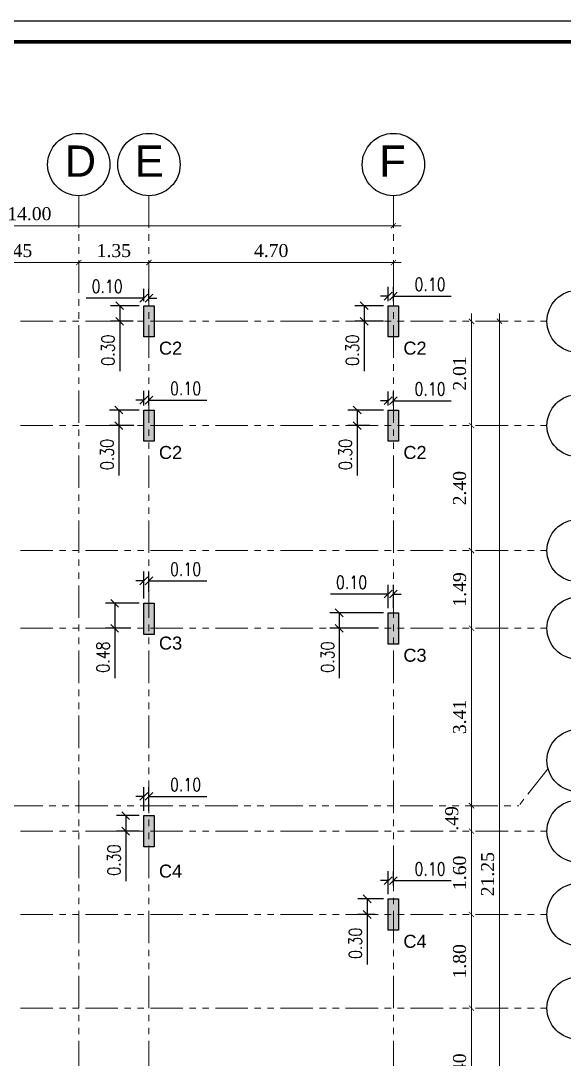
# Model space of a CAD drawing. Header units: metres. Extents: x 503482 to 1007323, y 2781056 to 5562345.
# Drawn here: x 503664.62 to 503675.07, y 2781092.91 to 2781112.87 of the extents above; entities that cross this region are included whole.
import ezdxf

# ---------------------------------------------------------------- set-up
doc = ezdxf.new("R2010")
doc.units = ezdxf.units.M
doc.header["$LTSCALE"] = 10
doc.header["$MEASUREMENT"] = 0
doc.header["$PDMODE"] = 3
doc.linetypes.add('PHANTOM2', pattern=[1.25, 0.625, -0.125, 0.125, -0.125, 0.125, -0.125])
doc.layers.get('0').update_dxf_attribs({"linetype": 'CONTINUOUS'})
doc.layers.get('DEFPOINTS').update_dxf_attribs({"linetype": 'CONTINUOUS'})
doc.layers.add('01_WALLS', color=7, linetype='CONTINUOUS', lineweight=25)
doc.layers.add('S-TIE BEAM', color=3, linetype='CONTINUOUS', lineweight=25)
for name, color, linetype in [('A-TEXT', 2, 'CONTINUOUS'), ('A-VIEW-LN', 1, 'CONTINUOUS'), ('M.TITLE BLOCK', 7, 'CONTINUOUS'), ('S-COL', 6, 'CONTINUOUS'), ('S-COL HATCH', 161, 'CONTINUOUS'), ('S-COL-NAME', 4, 'CONTINUOUS')]:
    doc.layers.add(name, color=color, linetype=linetype)
doc.styles.add('ANWAR', font='arial.ttf')
doc.styles.add('AREAL', font='times.ttf')
doc.styles.add('ARIAL', font='arial.ttf')
doc.styles.add('ROMANS', font='ROMANS.SHX', dxfattribs={"width": 0.8, "height": 0.25})
doc.dimstyles.new('ANWER', dxfattribs={"dimtxt": 0.25, "dimasz": 0.1, "dimexe": 0.1, "dimexo": 0.25, "dimgap": 0.1, "dimtad": 1, "dimzin": 7, "dimdsep": 46, "dimtxsty": 'AREAL', "dimblk": 'ARCHTICK', "dimcen": 0.125, "dimdle": 0.15, "dimse1": 1, "dimse2": 1, "dimclrd": 41, "dimclre": 8, "dimclrt": 112, "dimadec": 0, "dimazin": 0, "dimtfac": 1, "dimtmove": 2, "dimatfit": 3, "dimfxl": 1, "dimtolj": 1, "dimtzin": 0, "dimlwd": 0, "dimlwe": 5, "dimarcsym": 0})
doc.dimstyles.new('ROMANS', dxfattribs={"dimtxt": 0.25, "dimasz": 0.15, "dimexe": 0.18, "dimexo": 0.09, "dimgap": 0.1, "dimtad": 1, "dimzin": 0, "dimdsep": 46, "dimtxsty": 'ROMANS', "dimblk": 'OBLIQUE', "dimcen": 0.09, "dimclrd": 1, "dimclre": 1, "dimclrt": 2, "dimadec": 0, "dimazin": 0, "dimtfac": 1, "dimtofl": 0, "dimtmove": 0, "dimatfit": 3, "dimldrblk": 'OBLIQUE', "dimfxl": 1, "dimtolj": 1, "dimtzin": 0, "dimarcsym": 0})

# ---------------------------------------------------------------- blocks, each defined once
blk = doc.blocks.new('_ArchTick')
at = {"color": 0, "linetype": 'ByBlock', "const_width": 0.15}
blk.add_lwpolyline([(-0.5, -0.5), (0.5, 0.5)], dxfattribs=at)
blk = doc.blocks.new('*D745')
at = {"layer": 'DEFPOINTS', "color": 0, "transparency": 16777216}
for p in [(-6.15, 0.829), (-8.6, 0.57), (-6.15, 0.57)]:
    blk.add_point(p, dxfattribs=at)
at = {"layer": 'S-COL', "color": 41, "linetype": 'Continuous', "lineweight": 0, "transparency": 16777216}
blk.add_line((-8.75, 0.829), (-6, 0.829), dxfattribs=at)
at = {"layer": 'S-COL', "color": 41, "lineweight": 0, "transparency": 16777216, "xscale": 0.1, "yscale": 0.1, "zscale": 0.1, "rotation": 180}
blk.add_blockref('_ArchTick', (-8.6, 0.829), dxfattribs=at)
at = {"layer": 'S-COL', "color": 41, "lineweight": 0, "transparency": 16777216, "xscale": 0.1, "yscale": 0.1, "zscale": 0.1}
blk.add_blockref('_ArchTick', (-6.15, 0.829), dxfattribs=at)
at = {"layer": 'S-COL', "color": 112, "transparency": 16777216, "insert": (-7.375, 1.057), "char_height": 0.25, "attachment_point": 5, "style": 'AREAL'}
blk.add_mtext('\\A1;2.45', dxfattribs=at)
blk = doc.blocks.new('*D746')
at = {"layer": 'DEFPOINTS', "color": 0, "transparency": 16777216}
for p in [(-4.8, 0.829), (-6.15, 0.57), (-4.8, 0.57)]:
    blk.add_point(p, dxfattribs=at)
at = {"layer": 'S-COL', "color": 41, "linetype": 'Continuous', "lineweight": 0, "transparency": 16777216}
blk.add_line((-6.3, 0.829), (-4.65, 0.829), dxfattribs=at)
at = {"layer": 'S-COL', "color": 41, "lineweight": 0, "transparency": 16777216, "xscale": 0.1, "yscale": 0.1, "zscale": 0.1, "rotation": 180}
blk.add_blockref('_ArchTick', (-6.15, 0.829), dxfattribs=at)
at = {"layer": 'S-COL', "color": 41, "lineweight": 0, "transparency": 16777216, "xscale": 0.1, "yscale": 0.1, "zscale": 0.1}
blk.add_blockref('_ArchTick', (-4.8, 0.829), dxfattribs=at)
at = {"layer": 'S-COL', "color": 112, "transparency": 16777216, "insert": (-5.475, 1.057), "char_height": 0.25, "attachment_point": 5, "style": 'AREAL'}
blk.add_mtext('\\A1;1.35', dxfattribs=at)
blk = doc.blocks.new('*D747')
at = {"layer": 'DEFPOINTS', "color": 0, "transparency": 16777216}
for p in [(-0.1, 0.829), (-4.8, 0.57), (-0.1, 0.57)]:
    blk.add_point(p, dxfattribs=at)
at = {"layer": 'S-COL', "color": 41, "linetype": 'Continuous', "lineweight": 0, "transparency": 16777216}
blk.add_line((-4.95, 0.829), (0.05, 0.829), dxfattribs=at)
at = {"layer": 'S-COL', "color": 41, "lineweight": 0, "transparency": 16777216, "xscale": 0.1, "yscale": 0.1, "zscale": 0.1, "rotation": 180}
blk.add_blockref('_ArchTick', (-4.8, 0.829), dxfattribs=at)
at = {"layer": 'S-COL', "color": 41, "lineweight": 0, "transparency": 16777216, "xscale": 0.1, "yscale": 0.1, "zscale": 0.1}
blk.add_blockref('_ArchTick', (-0.1, 0.829), dxfattribs=at)
at = {"layer": 'S-COL', "color": 112, "transparency": 16777216, "insert": (-2.45, 1.057), "char_height": 0.25, "attachment_point": 5, "style": 'AREAL'}
blk.add_mtext('\\A1;4.70', dxfattribs=at)
blk = doc.blocks.new('*D748')
at = {"layer": 'DEFPOINTS', "color": 0, "ltscale": 0.04, "transparency": 16777216}
for p in [(-0.1, 1.537), (-14.1, 1.163), (-0.1, 1.163)]:
    blk.add_point(p, dxfattribs=at)
at = {"layer": 'S-TIE BEAM', "color": 41, "lineweight": 0, "ltscale": 0.04, "transparency": 16777216}
blk.add_line((-14.25, 1.537), (0.05, 1.537), dxfattribs=at)
at = {"layer": 'S-TIE BEAM', "color": 41, "lineweight": 0, "ltscale": 0.04, "transparency": 16777216, "xscale": 0.1, "yscale": 0.1, "zscale": 0.1, "rotation": 180}
blk.add_blockref('_ArchTick', (-14.1, 1.537), dxfattribs=at)
at = {"layer": 'S-TIE BEAM', "color": 41, "lineweight": 0, "ltscale": 0.04, "transparency": 16777216, "xscale": 0.1, "yscale": 0.1, "zscale": 0.1}
blk.add_blockref('_ArchTick', (-0.1, 1.537), dxfattribs=at)
at = {"layer": 'S-TIE BEAM', "color": 112, "ltscale": 0.04, "transparency": 16777216, "insert": (-7.1, 1.765), "char_height": 0.25, "attachment_point": 5, "style": 'AREAL'}
blk.add_mtext('\\A1;14.00', dxfattribs=at)
blk = doc.blocks.new('*D767')
at = {"layer": 'DEFPOINTS', "color": 0, "ltscale": 0.04, "transparency": 16777216}
for p in [(1.635, -0.3), (1.402, -2.305), (1.635, -2.305)]:
    blk.add_point(p, dxfattribs=at)
at = {"layer": 'S-TIE BEAM', "color": 41, "lineweight": 0, "ltscale": 0.04, "transparency": 16777216}
blk.add_line((1.402, -0.15), (1.402, -2.455), dxfattribs=at)
at = {"layer": 'S-TIE BEAM', "color": 41, "lineweight": 0, "ltscale": 0.04, "transparency": 16777216, "xscale": 0.1, "yscale": 0.1, "zscale": 0.1}
for p, rotation in [((1.402, -0.3), 90), ((1.402, -2.305), 270)]:
    blk.add_blockref('_ArchTick', p, dxfattribs=dict(at, rotation=rotation))
at = {"layer": 'S-TIE BEAM', "color": 112, "ltscale": 0.04, "transparency": 16777216, "insert": (1.174, -1.303), "char_height": 0.25, "attachment_point": 5, "rotation": 90, "style": 'AREAL'}
blk.add_mtext('\\A1;2.01', dxfattribs=at)
blk = doc.blocks.new('*D768')
at = {"layer": 'DEFPOINTS', "color": 0, "ltscale": 0.04, "transparency": 16777216}
for p in [(1.635, -2.305), (1.402, -4.708), (1.879, -4.708)]:
    blk.add_point(p, dxfattribs=at)
at = {"layer": 'S-TIE BEAM', "color": 41, "lineweight": 0, "ltscale": 0.04, "transparency": 16777216}
blk.add_line((1.402, -2.155), (1.402, -4.858), dxfattribs=at)
at = {"layer": 'S-TIE BEAM', "color": 41, "lineweight": 0, "ltscale": 0.04, "transparency": 16777216, "xscale": 0.1, "yscale": 0.1, "zscale": 0.1}
for p, rotation in [((1.402, -2.305), 90), ((1.402, -4.708), 270)]:
    blk.add_blockref('_ArchTick', p, dxfattribs=dict(at, rotation=rotation))
at = {"layer": 'S-TIE BEAM', "color": 112, "ltscale": 0.04, "transparency": 16777216, "insert": (1.174, -3.507), "char_height": 0.25, "attachment_point": 5, "rotation": 90, "style": 'AREAL'}
blk.add_mtext('\\A1;2.40', dxfattribs=at)
blk = doc.blocks.new('*D769')
at = {"layer": 'DEFPOINTS', "color": 0, "ltscale": 0.04, "transparency": 16777216}
for p in [(1.879, -4.708), (1.402, -6.198), (1.879, -6.198)]:
    blk.add_point(p, dxfattribs=at)
at = {"layer": 'S-TIE BEAM', "color": 41, "lineweight": 0, "ltscale": 0.04, "transparency": 16777216}
blk.add_line((1.402, -4.558), (1.402, -6.348), dxfattribs=at)
at = {"layer": 'S-TIE BEAM', "color": 41, "lineweight": 0, "ltscale": 0.04, "transparency": 16777216, "xscale": 0.1, "yscale": 0.1, "zscale": 0.1}
for p, rotation in [((1.402, -4.708), 90), ((1.402, -6.198), 270)]:
    blk.add_blockref('_ArchTick', p, dxfattribs=dict(at, rotation=rotation))
at = {"layer": 'S-TIE BEAM', "color": 112, "ltscale": 0.04, "transparency": 16777216, "insert": (1.174, -5.453), "char_height": 0.25, "attachment_point": 5, "rotation": 90, "style": 'AREAL'}
blk.add_mtext('\\A1;1.49', dxfattribs=at)
blk = doc.blocks.new('*D770')
at = {"layer": 'DEFPOINTS', "color": 0, "ltscale": 0.04, "transparency": 16777216}
for p in [(1.879, -6.198), (1.402, -9.609), (2.176, -9.609)]:
    blk.add_point(p, dxfattribs=at)
at = {"layer": 'S-TIE BEAM', "color": 41, "lineweight": 0, "ltscale": 0.04, "transparency": 16777216}
blk.add_line((1.402, -6.048), (1.402, -9.759), dxfattribs=at)
at = {"layer": 'S-TIE BEAM', "color": 41, "lineweight": 0, "ltscale": 0.04, "transparency": 16777216, "xscale": 0.1, "yscale": 0.1, "zscale": 0.1}
for p, rotation in [((1.402, -6.198), 90), ((1.402, -9.609), 270)]:
    blk.add_blockref('_ArchTick', p, dxfattribs=dict(at, rotation=rotation))
at = {"layer": 'S-TIE BEAM', "color": 112, "ltscale": 0.04, "transparency": 16777216, "insert": (1.174, -7.904), "char_height": 0.25, "attachment_point": 5, "rotation": 90, "style": 'AREAL'}
blk.add_mtext('\\A1;3.41', dxfattribs=at)
blk = doc.blocks.new('*D771')
at = {"layer": 'DEFPOINTS', "color": 0, "ltscale": 0.04, "transparency": 16777216}
for p in [(2.176, -9.609), (1.402, -10.1), (2.078, -10.1)]:
    blk.add_point(p, dxfattribs=at)
at = {"layer": 'S-TIE BEAM', "color": 41, "lineweight": 0, "ltscale": 0.04, "transparency": 16777216}
blk.add_line((1.402, -9.459), (1.402, -10.25), dxfattribs=at)
at = {"layer": 'S-TIE BEAM', "color": 41, "lineweight": 0, "ltscale": 0.04, "transparency": 16777216, "xscale": 0.1, "yscale": 0.1, "zscale": 0.1}
for p, rotation in [((1.402, -9.609), 90), ((1.402, -10.1), 270)]:
    blk.add_blockref('_ArchTick', p, dxfattribs=dict(at, rotation=rotation))
at = {"layer": 'S-TIE BEAM', "color": 112, "ltscale": 0.04, "transparency": 16777216, "insert": (1.024, -9.854), "char_height": 0.25, "attachment_point": 5, "rotation": 90, "style": 'AREAL'}
blk.add_mtext('\\A1;.49', dxfattribs=at)
blk = doc.blocks.new('*D772')
at = {"layer": 'DEFPOINTS', "color": 0, "ltscale": 0.04, "transparency": 16777216}
for p in [(2.078, -10.1), (1.402, -11.7), (2.176, -11.7)]:
    blk.add_point(p, dxfattribs=at)
at = {"layer": 'S-TIE BEAM', "color": 41, "lineweight": 0, "ltscale": 0.04, "transparency": 16777216}
blk.add_line((1.402, -9.95), (1.402, -11.85), dxfattribs=at)
at = {"layer": 'S-TIE BEAM', "color": 41, "lineweight": 0, "ltscale": 0.04, "transparency": 16777216, "xscale": 0.1, "yscale": 0.1, "zscale": 0.1}
for p, rotation in [((1.402, -10.1), 90), ((1.402, -11.7), 270)]:
    blk.add_blockref('_ArchTick', p, dxfattribs=dict(at, rotation=rotation))
at = {"layer": 'S-TIE BEAM', "color": 112, "ltscale": 0.04, "transparency": 16777216, "insert": (1.174, -10.9), "char_height": 0.25, "attachment_point": 5, "rotation": 90, "style": 'AREAL'}
blk.add_mtext('\\A1;1.60', dxfattribs=at)
blk = doc.blocks.new('*D773')
at = {"layer": 'DEFPOINTS', "color": 0, "ltscale": 0.04, "transparency": 16777216}
for p in [(2.176, -11.7), (1.402, -13.5), (2.176, -13.5)]:
    blk.add_point(p, dxfattribs=at)
at = {"layer": 'S-TIE BEAM', "color": 41, "lineweight": 0, "ltscale": 0.04, "transparency": 16777216}
blk.add_line((1.402, -11.55), (1.402, -13.65), dxfattribs=at)
at = {"layer": 'S-TIE BEAM', "color": 41, "lineweight": 0, "ltscale": 0.04, "transparency": 16777216, "xscale": 0.1, "yscale": 0.1, "zscale": 0.1}
for p, rotation in [((1.402, -11.7), 90), ((1.402, -13.5), 270)]:
    blk.add_blockref('_ArchTick', p, dxfattribs=dict(at, rotation=rotation))
at = {"layer": 'S-TIE BEAM', "color": 112, "ltscale": 0.04, "transparency": 16777216, "insert": (1.174, -12.6), "char_height": 0.25, "attachment_point": 5, "rotation": 90, "style": 'AREAL'}
blk.add_mtext('\\A1;1.80', dxfattribs=at)
blk = doc.blocks.new('*D774')
at = {"layer": 'DEFPOINTS', "color": 0, "ltscale": 0.04, "transparency": 16777216}
for p in [(2.176, -13.5), (1.402, -15.9), (2.176, -15.9)]:
    blk.add_point(p, dxfattribs=at)
at = {"layer": 'S-TIE BEAM', "color": 41, "lineweight": 0, "ltscale": 0.04, "transparency": 16777216}
blk.add_line((1.402, -13.35), (1.402, -16.05), dxfattribs=at)
at = {"layer": 'S-TIE BEAM', "color": 41, "lineweight": 0, "ltscale": 0.04, "transparency": 16777216, "xscale": 0.1, "yscale": 0.1, "zscale": 0.1}
for p, rotation in [((1.402, -13.5), 90), ((1.402, -15.9), 270)]:
    blk.add_blockref('_ArchTick', p, dxfattribs=dict(at, rotation=rotation))
at = {"layer": 'S-TIE BEAM', "color": 112, "ltscale": 0.04, "transparency": 16777216, "insert": (1.174, -14.7), "char_height": 0.25, "attachment_point": 5, "rotation": 90, "style": 'AREAL'}
blk.add_mtext('\\A1;2.40', dxfattribs=at)
blk = doc.blocks.new('*D742')
at = {"layer": 'DEFPOINTS', "color": 0, "ltscale": 0.04, "transparency": 16777216}
for p in [(1.94, -0.3), (2.244, -0.3), (1.257, -21.55)]:
    blk.add_point(p, dxfattribs=at)
at = {"layer": 'S-TIE BEAM', "color": 41, "lineweight": 0, "ltscale": 0.04, "transparency": 16777216}
blk.add_line((1.94, -21.7), (1.94, -0.15), dxfattribs=at)
at = {"layer": 'S-TIE BEAM', "color": 41, "lineweight": 0, "ltscale": 0.04, "transparency": 16777216, "xscale": 0.1, "yscale": 0.1, "zscale": 0.1}
for p, rotation in [((1.94, -0.3), 90), ((1.94, -21.55), 270)]:
    blk.add_blockref('_ArchTick', p, dxfattribs=dict(at, rotation=rotation))
at = {"layer": 'S-TIE BEAM', "color": 112, "ltscale": 0.04, "transparency": 16777216, "insert": (1.713, -10.925), "char_height": 0.25, "attachment_point": 5, "rotation": 90, "style": 'AREAL'}
blk.add_mtext('\\A1;21.25', dxfattribs=at)
blk = doc.blocks.new('A$Ca7303c29')
at = {"layer": '01_WALLS', "ltscale": 0.04}
h = blk.add_hatch(color=161, dxfattribs=at)
h.dxf.hatch_style = 1
h.paths.add_polyline_path([(9.2, 0.3), (9.4, 0.3), (9.4, -0.3), (9.2, -0.3)])
h = blk.add_hatch(color=161, dxfattribs=at)
h.dxf.hatch_style = 1
h.paths.add_polyline_path([(13.9, -1.705), (14.1, -1.705), (14.1, -2.305), (13.9, -2.305)])
h = blk.add_hatch(color=161, dxfattribs=at)
h.dxf.hatch_style = 1
h.paths.add_polyline_path([(9.2, -9.5), (9.4, -9.5), (9.4, -10.1), (9.2, -10.1)])
at = {"layer": 'S-COL HATCH', "ltscale": 0.04}
h = blk.add_hatch(color=161, dxfattribs=at)
h.dxf.hatch_style = 1
h.paths.add_polyline_path([(13.9, 0.3), (14.1, 0.3), (14.1, -0.3), (13.9, -0.3)])
h = blk.add_hatch(color=161, dxfattribs=at)
h.dxf.hatch_style = 1
h.paths.add_polyline_path([(9.2, -1.705), (9.4, -1.705), (9.4, -2.305), (9.2, -2.305)])
h = blk.add_hatch(color=161, dxfattribs=at)
h.dxf.hatch_style = 1
h.paths.add_polyline_path([(9.2, -5.418), (9.4, -5.418), (9.4, -6.018), (9.2, -6.018)])
h = blk.add_hatch(color=161, dxfattribs=at)
h.dxf.hatch_style = 1
h.paths.add_polyline_path([(13.9, -5.602), (14.1, -5.602), (14.1, -6.202), (13.9, -6.202)])
h = blk.add_hatch(color=161, dxfattribs=at)
h.dxf.hatch_style = 1
h.paths.add_polyline_path([(13.9, -11.1), (14.1, -11.1), (14.1, -11.7), (13.9, -11.7)])
at = {"layer": '01_WALLS', "color": 6, "ltscale": 0.04}
blk.add_lwpolyline([(9.2, -9.5), (9.4, -9.5), (9.4, -10.1), (9.2, -10.1)], close=True, dxfattribs=at)
at = {"layer": 'S-COL', "color": 6, "ltscale": 0.04}
for points in [[(9.2, 0.3), (9.4, 0.3), (9.4, -0.3), (9.2, -0.3)], [(13.9, 0.3), (14.1, 0.3), (14.1, -0.3), (13.9, -0.3)], [(9.2, -1.705), (9.4, -1.705), (9.4, -2.305), (9.2, -2.305)], [(9.2, -5.418), (9.4, -5.418), (9.4, -6.018), (9.2, -6.018)], [(13.9, -5.602), (14.1, -5.602), (14.1, -6.202), (13.9, -6.202)], [(13.9, -11.1), (14.1, -11.1), (14.1, -11.7), (13.9, -11.7)]]:
    blk.add_lwpolyline(points, close=True, dxfattribs=at)
at = {"layer": 'S-COL HATCH', "color": 6, "ltscale": 0.04}
blk.add_lwpolyline([(13.9, -1.705), (14.1, -1.705), (14.1, -2.305), (13.9, -2.305)], close=True, dxfattribs=at)
blk = doc.blocks.new('_Oblique')
at = {"color": 0, "linetype": 'ByBlock', "lineweight": -2}
blk.add_line((-0.5, -0.5), (0.5, 0.5), dxfattribs=at)
blk = doc.blocks.new('*D1133')
at = {"layer": 'DEFPOINTS', "color": 0, "ltscale": 0.04, "transparency": 16777216}
for p in [(503666.982, 2781107.54), (503666.982, 2781107.395), (503667.082, 2781107.395)]:
    blk.add_point(p, dxfattribs=at)
at = {"layer": 'S-TIE BEAM', "color": 1, "lineweight": -2, "ltscale": 0.04, "transparency": 16777216}
for p, q in [((503666.982, 2781107.485), (503666.982, 2781107.72)), ((503667.082, 2781107.485), (503667.082, 2781107.72)), ((503666.982, 2781107.54), (503665.873, 2781107.54)), ((503667.082, 2781107.54), (503667.232, 2781107.54))]:
    blk.add_line(p, q, dxfattribs=at)
at = {"layer": 'S-TIE BEAM', "color": 1, "lineweight": -2, "ltscale": 0.04, "transparency": 16777216, "xscale": 0.15, "yscale": 0.15, "zscale": 0.15}
blk.add_blockref('_Oblique', (503666.982, 2781107.54), dxfattribs=at)
at = {"layer": 'S-TIE BEAM', "color": 1, "lineweight": -2, "ltscale": 0.04, "transparency": 16777216, "xscale": 0.15, "yscale": 0.15, "zscale": 0.15, "rotation": 180}
blk.add_blockref('_Oblique', (503667.082, 2781107.54), dxfattribs=at)
at = {"layer": 'S-TIE BEAM', "color": 2, "ltscale": 0.04, "transparency": 16777216, "insert": (503666.278, 2781107.765), "char_height": 0.25, "attachment_point": 5, "style": 'ROMANS'}
blk.add_mtext('\\A1;0.10', dxfattribs=at)
blk = doc.blocks.new('*D1134')
at = {"layer": 'DEFPOINTS', "color": 0, "ltscale": 0.04, "transparency": 16777216}
for p in [(503666.982, 2781107.395), (503666.52, 2781107.095), (503666.871, 2781107.095)]:
    blk.add_point(p, dxfattribs=at)
at = {"layer": 'S-TIE BEAM', "color": 1, "lineweight": -2, "ltscale": 0.04, "transparency": 16777216}
for p, q in [((503666.892, 2781107.395), (503666.34, 2781107.395)), ((503666.52, 2781107.395), (503666.52, 2781107.095)), ((503666.781, 2781107.095), (503666.34, 2781107.095)), ((503666.52, 2781107.095), (503666.52, 2781106.135))]:
    blk.add_line(p, q, dxfattribs=at)
at = {"layer": 'S-TIE BEAM', "color": 1, "lineweight": -2, "ltscale": 0.04, "transparency": 16777216, "xscale": 0.15, "yscale": 0.15, "zscale": 0.15}
for p, rotation in [((503666.52, 2781107.395), 90), ((503666.52, 2781107.095), 270)]:
    blk.add_blockref('_Oblique', p, dxfattribs=dict(at, rotation=rotation))
at = {"layer": 'S-TIE BEAM', "color": 2, "ltscale": 0.04, "transparency": 16777216, "insert": (503666.295, 2781106.54), "char_height": 0.25, "attachment_point": 5, "rotation": 90, "style": 'ROMANS'}
blk.add_mtext('\\A1;0.30', dxfattribs=at)
blk = doc.blocks.new('*D1135')
at = {"layer": 'DEFPOINTS', "color": 0, "ltscale": 0.04, "transparency": 16777216}
for p in [(503671.782, 2781107.579), (503671.682, 2781107.395), (503671.782, 2781107.395)]:
    blk.add_point(p, dxfattribs=at)
at = {"layer": 'S-TIE BEAM', "color": 1, "lineweight": -2, "ltscale": 0.04, "transparency": 16777216}
for p, q in [((503671.682, 2781107.485), (503671.682, 2781107.759)), ((503671.782, 2781107.485), (503671.782, 2781107.759)), ((503671.682, 2781107.579), (503671.532, 2781107.579)), ((503671.782, 2781107.579), (503672.892, 2781107.579))]:
    blk.add_line(p, q, dxfattribs=at)
at = {"layer": 'S-TIE BEAM', "color": 1, "lineweight": -2, "ltscale": 0.04, "transparency": 16777216, "xscale": 0.15, "yscale": 0.15, "zscale": 0.15}
blk.add_blockref('_Oblique', (503671.682, 2781107.579), dxfattribs=at)
at = {"layer": 'S-TIE BEAM', "color": 1, "lineweight": -2, "ltscale": 0.04, "transparency": 16777216, "xscale": 0.15, "yscale": 0.15, "zscale": 0.15, "rotation": 180}
blk.add_blockref('_Oblique', (503671.782, 2781107.579), dxfattribs=at)
at = {"layer": 'S-TIE BEAM', "color": 2, "ltscale": 0.04, "transparency": 16777216, "insert": (503672.487, 2781107.804), "char_height": 0.25, "attachment_point": 5, "style": 'ROMANS'}
blk.add_mtext('\\A1;0.10', dxfattribs=at)
blk = doc.blocks.new('*D1136')
at = {"layer": 'DEFPOINTS', "color": 0, "ltscale": 0.04, "transparency": 16777216}
for p in [(503671.682, 2781107.395), (503671.219, 2781107.095), (503671.682, 2781107.095)]:
    blk.add_point(p, dxfattribs=at)
at = {"layer": 'S-TIE BEAM', "color": 1, "lineweight": -2, "ltscale": 0.04, "transparency": 16777216}
for p, q in [((503671.592, 2781107.395), (503671.039, 2781107.395)), ((503671.219, 2781107.395), (503671.219, 2781107.095)), ((503671.592, 2781107.095), (503671.039, 2781107.095)), ((503671.219, 2781107.095), (503671.219, 2781106.135))]:
    blk.add_line(p, q, dxfattribs=at)
at = {"layer": 'S-TIE BEAM', "color": 1, "lineweight": -2, "ltscale": 0.04, "transparency": 16777216, "xscale": 0.15, "yscale": 0.15, "zscale": 0.15}
for p, rotation in [((503671.219, 2781107.395), 90), ((503671.219, 2781107.095), 270)]:
    blk.add_blockref('_Oblique', p, dxfattribs=dict(at, rotation=rotation))
at = {"layer": 'S-TIE BEAM', "color": 2, "ltscale": 0.04, "transparency": 16777216, "insert": (503670.994, 2781106.54), "char_height": 0.25, "attachment_point": 5, "rotation": 90, "style": 'ROMANS'}
blk.add_mtext('\\A1;0.30', dxfattribs=at)
blk = doc.blocks.new('*D1137')
at = {"layer": 'DEFPOINTS', "color": 0, "ltscale": 0.04, "transparency": 16777216}
for p in [(503667.082, 2781105.579), (503666.982, 2781105.39), (503667.082, 2781105.39)]:
    blk.add_point(p, dxfattribs=at)
at = {"layer": 'S-TIE BEAM', "color": 1, "lineweight": -2, "ltscale": 0.04, "transparency": 16777216}
for p, q in [((503666.982, 2781105.48), (503666.982, 2781105.759)), ((503667.082, 2781105.48), (503667.082, 2781105.759)), ((503666.982, 2781105.579), (503666.832, 2781105.579)), ((503667.082, 2781105.579), (503668.192, 2781105.579))]:
    blk.add_line(p, q, dxfattribs=at)
at = {"layer": 'S-TIE BEAM', "color": 1, "lineweight": -2, "ltscale": 0.04, "transparency": 16777216, "xscale": 0.15, "yscale": 0.15, "zscale": 0.15}
blk.add_blockref('_Oblique', (503666.982, 2781105.579), dxfattribs=at)
at = {"layer": 'S-TIE BEAM', "color": 1, "lineweight": -2, "ltscale": 0.04, "transparency": 16777216, "xscale": 0.15, "yscale": 0.15, "zscale": 0.15, "rotation": 180}
blk.add_blockref('_Oblique', (503667.082, 2781105.579), dxfattribs=at)
at = {"layer": 'S-TIE BEAM', "color": 2, "ltscale": 0.04, "transparency": 16777216, "insert": (503667.787, 2781105.804), "char_height": 0.25, "attachment_point": 5, "style": 'ROMANS'}
blk.add_mtext('\\A1;0.10', dxfattribs=at)
blk = doc.blocks.new('*D1138')
at = {"layer": 'DEFPOINTS', "color": 0, "ltscale": 0.04, "transparency": 16777216}
for p in [(503666.982, 2781105.39), (503666.503, 2781105.09), (503666.879, 2781105.09)]:
    blk.add_point(p, dxfattribs=at)
at = {"layer": 'S-TIE BEAM', "color": 1, "lineweight": -2, "ltscale": 0.04, "transparency": 16777216}
for p, q in [((503666.892, 2781105.39), (503666.323, 2781105.39)), ((503666.503, 2781105.39), (503666.503, 2781105.09)), ((503666.789, 2781105.09), (503666.323, 2781105.09)), ((503666.503, 2781105.09), (503666.503, 2781104.13))]:
    blk.add_line(p, q, dxfattribs=at)
at = {"layer": 'S-TIE BEAM', "color": 1, "lineweight": -2, "ltscale": 0.04, "transparency": 16777216, "xscale": 0.15, "yscale": 0.15, "zscale": 0.15}
for p, rotation in [((503666.503, 2781105.39), 90), ((503666.503, 2781105.09), 270)]:
    blk.add_blockref('_Oblique', p, dxfattribs=dict(at, rotation=rotation))
at = {"layer": 'S-TIE BEAM', "color": 2, "ltscale": 0.04, "transparency": 16777216, "insert": (503666.278, 2781104.535), "char_height": 0.25, "attachment_point": 5, "rotation": 90, "style": 'ROMANS'}
blk.add_mtext('\\A1;0.30', dxfattribs=at)
blk = doc.blocks.new('*D1139')
at = {"layer": 'DEFPOINTS', "color": 0, "ltscale": 0.04, "transparency": 16777216}
for p in [(503671.782, 2781105.569), (503671.682, 2781105.39), (503671.782, 2781105.39)]:
    blk.add_point(p, dxfattribs=at)
at = {"layer": 'S-TIE BEAM', "color": 1, "lineweight": -2, "ltscale": 0.04, "transparency": 16777216}
for p, q in [((503671.682, 2781105.48), (503671.682, 2781105.749)), ((503671.782, 2781105.48), (503671.782, 2781105.749)), ((503671.682, 2781105.569), (503671.532, 2781105.569)), ((503671.782, 2781105.569), (503672.892, 2781105.569))]:
    blk.add_line(p, q, dxfattribs=at)
at = {"layer": 'S-TIE BEAM', "color": 1, "lineweight": -2, "ltscale": 0.04, "transparency": 16777216, "xscale": 0.15, "yscale": 0.15, "zscale": 0.15}
blk.add_blockref('_Oblique', (503671.682, 2781105.569), dxfattribs=at)
at = {"layer": 'S-TIE BEAM', "color": 1, "lineweight": -2, "ltscale": 0.04, "transparency": 16777216, "xscale": 0.15, "yscale": 0.15, "zscale": 0.15, "rotation": 180}
blk.add_blockref('_Oblique', (503671.782, 2781105.569), dxfattribs=at)
at = {"layer": 'S-TIE BEAM', "color": 2, "ltscale": 0.04, "transparency": 16777216, "insert": (503672.487, 2781105.794), "char_height": 0.25, "attachment_point": 5, "style": 'ROMANS'}
blk.add_mtext('\\A1;0.10', dxfattribs=at)
blk = doc.blocks.new('*D1140')
at = {"layer": 'DEFPOINTS', "color": 0, "ltscale": 0.04, "transparency": 16777216}
for p in [(503671.682, 2781105.39), (503671.085, 2781105.09), (503671.416, 2781105.09)]:
    blk.add_point(p, dxfattribs=at)
at = {"layer": 'S-TIE BEAM', "color": 1, "lineweight": -2, "ltscale": 0.04, "transparency": 16777216}
for p, q in [((503671.592, 2781105.39), (503670.905, 2781105.39)), ((503671.085, 2781105.39), (503671.085, 2781105.09)), ((503671.326, 2781105.09), (503670.905, 2781105.09)), ((503671.085, 2781105.09), (503671.085, 2781104.13))]:
    blk.add_line(p, q, dxfattribs=at)
at = {"layer": 'S-TIE BEAM', "color": 1, "lineweight": -2, "ltscale": 0.04, "transparency": 16777216, "xscale": 0.15, "yscale": 0.15, "zscale": 0.15}
for p, rotation in [((503671.085, 2781105.39), 90), ((503671.085, 2781105.09), 270)]:
    blk.add_blockref('_Oblique', p, dxfattribs=dict(at, rotation=rotation))
at = {"layer": 'S-TIE BEAM', "color": 2, "ltscale": 0.04, "transparency": 16777216, "insert": (503670.86, 2781104.535), "char_height": 0.25, "attachment_point": 5, "rotation": 90, "style": 'ROMANS'}
blk.add_mtext('\\A1;0.30', dxfattribs=at)
blk = doc.blocks.new('*D1151')
at = {"layer": 'DEFPOINTS', "color": 0, "ltscale": 0.04, "transparency": 16777216}
for p in [(503667.082, 2781102.106), (503667.082, 2781101.805), (503666.982, 2781101.676)]:
    blk.add_point(p, dxfattribs=at)
at = {"layer": 'S-TIE BEAM', "color": 1, "lineweight": -2, "ltscale": 0.04, "transparency": 16777216}
for p, q in [((503666.982, 2781101.766), (503666.982, 2781102.286)), ((503667.082, 2781101.895), (503667.082, 2781102.286)), ((503666.982, 2781102.106), (503666.832, 2781102.106)), ((503667.082, 2781102.106), (503668.192, 2781102.106))]:
    blk.add_line(p, q, dxfattribs=at)
at = {"layer": 'S-TIE BEAM', "color": 1, "lineweight": -2, "ltscale": 0.04, "transparency": 16777216, "xscale": 0.15, "yscale": 0.15, "zscale": 0.15}
blk.add_blockref('_Oblique', (503666.982, 2781102.106), dxfattribs=at)
at = {"layer": 'S-TIE BEAM', "color": 1, "lineweight": -2, "ltscale": 0.04, "transparency": 16777216, "xscale": 0.15, "yscale": 0.15, "zscale": 0.15, "rotation": 180}
blk.add_blockref('_Oblique', (503667.082, 2781102.106), dxfattribs=at)
at = {"layer": 'S-TIE BEAM', "color": 2, "ltscale": 0.04, "transparency": 16777216, "insert": (503667.787, 2781102.331), "char_height": 0.25, "attachment_point": 5, "style": 'ROMANS'}
blk.add_mtext('\\A1;0.10', dxfattribs=at)
blk = doc.blocks.new('*D1152')
at = {"layer": 'DEFPOINTS', "color": 0, "ltscale": 0.04, "transparency": 16777216}
for p in [(503666.982, 2781101.676), (503666.424, 2781101.196), (503666.823, 2781101.196)]:
    blk.add_point(p, dxfattribs=at)
at = {"layer": 'S-TIE BEAM', "color": 1, "lineweight": -2, "ltscale": 0.04, "transparency": 16777216}
for p, q in [((503666.892, 2781101.676), (503666.244, 2781101.676)), ((503666.424, 2781101.676), (503666.424, 2781101.196)), ((503666.733, 2781101.196), (503666.244, 2781101.196)), ((503666.424, 2781101.196), (503666.424, 2781100.237))]:
    blk.add_line(p, q, dxfattribs=at)
at = {"layer": 'S-TIE BEAM', "color": 1, "lineweight": -2, "ltscale": 0.04, "transparency": 16777216, "xscale": 0.15, "yscale": 0.15, "zscale": 0.15}
for p, rotation in [((503666.424, 2781101.676), 90), ((503666.424, 2781101.196), 270)]:
    blk.add_blockref('_Oblique', p, dxfattribs=dict(at, rotation=rotation))
at = {"layer": 'S-TIE BEAM', "color": 2, "ltscale": 0.04, "transparency": 16777216, "insert": (503666.199, 2781100.642), "char_height": 0.25, "attachment_point": 5, "rotation": 90, "style": 'ROMANS'}
blk.add_mtext('\\A1;0.48', dxfattribs=at)
blk = doc.blocks.new('*D1153')
at = {"layer": 'DEFPOINTS', "color": 0, "ltscale": 0.04, "transparency": 16777216}
for p in [(503671.682, 2781101.853), (503671.682, 2781101.493), (503671.782, 2781101.493)]:
    blk.add_point(p, dxfattribs=at)
at = {"layer": 'S-TIE BEAM', "color": 1, "lineweight": -2, "ltscale": 0.04, "transparency": 16777216}
for p, q in [((503671.682, 2781101.583), (503671.682, 2781102.033)), ((503671.782, 2781101.583), (503671.782, 2781102.033)), ((503671.682, 2781101.853), (503670.573, 2781101.853)), ((503671.782, 2781101.853), (503671.932, 2781101.853))]:
    blk.add_line(p, q, dxfattribs=at)
at = {"layer": 'S-TIE BEAM', "color": 1, "lineweight": -2, "ltscale": 0.04, "transparency": 16777216, "xscale": 0.15, "yscale": 0.15, "zscale": 0.15}
blk.add_blockref('_Oblique', (503671.682, 2781101.853), dxfattribs=at)
at = {"layer": 'S-TIE BEAM', "color": 1, "lineweight": -2, "ltscale": 0.04, "transparency": 16777216, "xscale": 0.15, "yscale": 0.15, "zscale": 0.15, "rotation": 180}
blk.add_blockref('_Oblique', (503671.782, 2781101.853), dxfattribs=at)
at = {"layer": 'S-TIE BEAM', "color": 2, "ltscale": 0.04, "transparency": 16777216, "insert": (503670.978, 2781102.078), "char_height": 0.25, "attachment_point": 5, "style": 'ROMANS'}
blk.add_mtext('\\A1;0.10', dxfattribs=at)
blk = doc.blocks.new('*D1154')
at = {"layer": 'DEFPOINTS', "color": 0, "ltscale": 0.04, "transparency": 16777216}
for p in [(503671.682, 2781101.493), (503670.74, 2781101.196), (503671.583, 2781101.196)]:
    blk.add_point(p, dxfattribs=at)
at = {"layer": 'S-TIE BEAM', "color": 1, "lineweight": -2, "ltscale": 0.04, "transparency": 16777216}
for p, q in [((503671.592, 2781101.493), (503670.56, 2781101.493)), ((503670.74, 2781101.493), (503670.74, 2781101.196)), ((503671.493, 2781101.196), (503670.56, 2781101.196)), ((503670.74, 2781101.196), (503670.74, 2781100.237))]:
    blk.add_line(p, q, dxfattribs=at)
at = {"layer": 'S-TIE BEAM', "color": 1, "lineweight": -2, "ltscale": 0.04, "transparency": 16777216, "xscale": 0.15, "yscale": 0.15, "zscale": 0.15}
for p, rotation in [((503670.74, 2781101.493), 90), ((503670.74, 2781101.196), 270)]:
    blk.add_blockref('_Oblique', p, dxfattribs=dict(at, rotation=rotation))
at = {"layer": 'S-TIE BEAM', "color": 2, "ltscale": 0.04, "transparency": 16777216, "insert": (503670.515, 2781100.642), "char_height": 0.25, "attachment_point": 5, "rotation": 90, "style": 'ROMANS'}
blk.add_mtext('\\A1;0.30', dxfattribs=at)
blk = doc.blocks.new('*D1159')
at = {"layer": 'DEFPOINTS', "color": 0, "ltscale": 0.04, "transparency": 16777216}
for p in [(503667.082, 2781097.964), (503666.982, 2781097.595), (503667.082, 2781097.595)]:
    blk.add_point(p, dxfattribs=at)
at = {"layer": 'S-TIE BEAM', "color": 1, "lineweight": -2, "ltscale": 0.04, "transparency": 16777216}
for p, q in [((503666.982, 2781097.685), (503666.982, 2781098.144)), ((503667.082, 2781097.685), (503667.082, 2781098.144)), ((503666.982, 2781097.964), (503666.832, 2781097.964)), ((503667.082, 2781097.964), (503668.192, 2781097.964))]:
    blk.add_line(p, q, dxfattribs=at)
at = {"layer": 'S-TIE BEAM', "color": 1, "lineweight": -2, "ltscale": 0.04, "transparency": 16777216, "xscale": 0.15, "yscale": 0.15, "zscale": 0.15}
blk.add_blockref('_Oblique', (503666.982, 2781097.964), dxfattribs=at)
at = {"layer": 'S-TIE BEAM', "color": 1, "lineweight": -2, "ltscale": 0.04, "transparency": 16777216, "xscale": 0.15, "yscale": 0.15, "zscale": 0.15, "rotation": 180}
blk.add_blockref('_Oblique', (503667.082, 2781097.964), dxfattribs=at)
at = {"layer": 'S-TIE BEAM', "color": 2, "ltscale": 0.04, "transparency": 16777216, "insert": (503667.787, 2781098.189), "char_height": 0.25, "attachment_point": 5, "style": 'ROMANS'}
blk.add_mtext('\\A1;0.10', dxfattribs=at)
blk = doc.blocks.new('*D1160')
at = {"layer": 'DEFPOINTS', "color": 0, "ltscale": 0.04, "transparency": 16777216}
for p in [(503666.982, 2781097.595), (503666.635, 2781097.295), (503666.982, 2781097.295)]:
    blk.add_point(p, dxfattribs=at)
at = {"layer": 'S-TIE BEAM', "color": 1, "lineweight": -2, "ltscale": 0.04, "transparency": 16777216}
for p, q in [((503666.892, 2781097.595), (503666.455, 2781097.595)), ((503666.635, 2781097.595), (503666.635, 2781097.295)), ((503666.892, 2781097.295), (503666.455, 2781097.295)), ((503666.635, 2781097.295), (503666.635, 2781096.335))]:
    blk.add_line(p, q, dxfattribs=at)
at = {"layer": 'S-TIE BEAM', "color": 1, "lineweight": -2, "ltscale": 0.04, "transparency": 16777216, "xscale": 0.15, "yscale": 0.15, "zscale": 0.15}
for p, rotation in [((503666.635, 2781097.595), 90), ((503666.635, 2781097.295), 270)]:
    blk.add_blockref('_Oblique', p, dxfattribs=dict(at, rotation=rotation))
at = {"layer": 'S-TIE BEAM', "color": 2, "ltscale": 0.04, "transparency": 16777216, "insert": (503666.41, 2781096.74), "char_height": 0.25, "attachment_point": 5, "rotation": 90, "style": 'ROMANS'}
blk.add_mtext('\\A1;0.30', dxfattribs=at)
blk = doc.blocks.new('*D1161')
at = {"layer": 'DEFPOINTS', "color": 0, "ltscale": 0.04, "transparency": 16777216}
for p in [(503671.782, 2781096.346), (503671.782, 2781096.16), (503671.682, 2781095.995)]:
    blk.add_point(p, dxfattribs=at)
at = {"layer": 'S-TIE BEAM', "color": 1, "lineweight": -2, "ltscale": 0.04, "transparency": 16777216}
for p, q in [((503671.682, 2781096.085), (503671.682, 2781096.526)), ((503671.782, 2781096.25), (503671.782, 2781096.526)), ((503671.682, 2781096.346), (503671.532, 2781096.346)), ((503671.782, 2781096.346), (503672.892, 2781096.346))]:
    blk.add_line(p, q, dxfattribs=at)
at = {"layer": 'S-TIE BEAM', "color": 1, "lineweight": -2, "ltscale": 0.04, "transparency": 16777216, "xscale": 0.15, "yscale": 0.15, "zscale": 0.15}
blk.add_blockref('_Oblique', (503671.682, 2781096.346), dxfattribs=at)
at = {"layer": 'S-TIE BEAM', "color": 1, "lineweight": -2, "ltscale": 0.04, "transparency": 16777216, "xscale": 0.15, "yscale": 0.15, "zscale": 0.15, "rotation": 180}
blk.add_blockref('_Oblique', (503671.782, 2781096.346), dxfattribs=at)
at = {"layer": 'S-TIE BEAM', "color": 2, "ltscale": 0.04, "transparency": 16777216, "insert": (503672.487, 2781096.571), "char_height": 0.25, "attachment_point": 5, "style": 'ROMANS'}
blk.add_mtext('\\A1;0.10', dxfattribs=at)
blk = doc.blocks.new('*D1162')
at = {"layer": 'DEFPOINTS', "color": 0, "ltscale": 0.04, "transparency": 16777216}
for p in [(503671.682, 2781095.995), (503671.277, 2781095.695), (503671.522, 2781095.695)]:
    blk.add_point(p, dxfattribs=at)
at = {"layer": 'S-TIE BEAM', "color": 1, "lineweight": -2, "ltscale": 0.04, "transparency": 16777216}
for p, q in [((503671.592, 2781095.995), (503671.097, 2781095.995)), ((503671.277, 2781095.995), (503671.277, 2781095.695)), ((503671.432, 2781095.695), (503671.097, 2781095.695)), ((503671.277, 2781095.695), (503671.277, 2781094.735))]:
    blk.add_line(p, q, dxfattribs=at)
at = {"layer": 'S-TIE BEAM', "color": 1, "lineweight": -2, "ltscale": 0.04, "transparency": 16777216, "xscale": 0.15, "yscale": 0.15, "zscale": 0.15}
for p, rotation in [((503671.277, 2781095.995), 90), ((503671.277, 2781095.695), 270)]:
    blk.add_blockref('_Oblique', p, dxfattribs=dict(at, rotation=rotation))
at = {"layer": 'S-TIE BEAM', "color": 2, "ltscale": 0.04, "transparency": 16777216, "insert": (503671.052, 2781095.14), "char_height": 0.25, "attachment_point": 5, "rotation": 90, "style": 'ROMANS'}
blk.add_mtext('\\A1;0.30', dxfattribs=at)
blk = doc.blocks.new('A$C9677af75')
at = {"color": 252}
for centre in [(-6.15, 2.713, -2.36), (-4.8, 2.713, -2.36), (-0.1, 2.713, -2.36), (3.452, -0.3), (3.452, -2.305), (3.452, -4.708), (3.452, -6.198), (3.452, -8.741), (3.452, -10.1), (3.452, -11.7), (3.452, -13.5)]:
    blk.add_circle(centre, 0.599, dxfattribs=at)
at = {"layer": 'A-VIEW-LN', "color": 252, "linetype": 'PHANTOM2', "lineweight": 5, "ltscale": 0.1}
for p, q in [((-6.15, 2.123), (-6.15, -24.071)), ((-4.8, 2.123), (-4.8, -24.071)), ((-0.1, 2.123), (-0.1, -24.071)), ((-17.271, -0.3), (2.858, -0.3)), ((-17.271, -2.305), (2.858, -2.305)), ((-17.271, -4.708), (2.858, -4.708)), ((-17.271, -6.198), (2.858, -6.198)), ((2.873, -8.896), (2.313, -9.609)), ((-16.218, -9.609), (2.313, -9.609)), ((-17.271, -10.1), (2.858, -10.1)), ((-17.271, -11.7), (2.858, -11.7)), ((-17.271, -13.5), (2.858, -13.5))]:
    blk.add_line(p, q, dxfattribs=at)
at = {"layer": 'A-TEXT', "style": 'ANWAR'}
for s, p in [('D', (-6.422, 2.479, -2.36)), ('E', (-5.072, 2.479, -2.36)), ('F', (-0.372, 2.479, -2.36))]:
    blk.add_text(s, height=0.6, dxfattribs=at).set_placement(p)
at = {"layer": 'S-COL'}
for base, p1, p2, picture, middle in [((-6.15, 0.829), (-8.6, 0.57), (-6.15, 0.57), '*D745', (-7.375, 1.057)), ((-4.8, 0.829), (-6.15, 0.57), (-4.8, 0.57), '*D746', (-5.475, 1.057)), ((-0.1, 0.829), (-4.8, 0.57), (-0.1, 0.57), '*D747', (-2.45, 1.057))]:
    dim = blk.add_linear_dim(base=base, p1=p1, p2=p2, dimstyle='ANWER', override={"dimfxl": 0.125, "dimfxlon": 1}, dxfattribs=at)
    dim.commit()
    dim.dimension.update_dxf_attribs({"geometry": picture, "text_midpoint": middle})
at = {"layer": 'S-TIE BEAM', "ltscale": 0.04}
dim = blk.add_linear_dim(base=(-0.1, 1.537), p1=(-14.1, 1.163), p2=(-0.1, 1.163), dimstyle='ANWER', dxfattribs=at)
dim.commit()
dim.dimension.update_dxf_attribs({"geometry": '*D748', "text_midpoint": (-7.1, 1.765)})
for base, p1, p2, picture, middle in [((1.4016, -2.3051), (1.6351, -0.3), (1.6351, -2.3051), '*D767', (1.174, -1.3025)), ((1.94, -0.3), (1.257, -21.55), (2.244, -0.3), '*D742', (1.713, -10.925)), ((1.402, -4.708), (1.635, -2.305), (1.879, -4.708), '*D768', (1.174, -3.507)), ((1.402, -6.198), (1.879, -4.708), (1.879, -6.198), '*D769', (1.174, -5.453)), ((1.402, -9.609), (1.879, -6.198), (2.176, -9.609), '*D770', (1.174, -7.904)), ((1.402, -10.1), (2.176, -9.609), (2.078, -10.1), '*D771', (1.024, -9.854)), ((1.402, -11.7), (2.078, -10.1), (2.176, -11.7), '*D772', (1.174, -10.9)), ((1.402, -13.5), (2.176, -11.7), (2.176, -13.5), '*D773', (1.174, -12.6)), ((1.402, -15.9), (2.176, -13.5), (2.176, -15.9), '*D774', (1.174, -14.7))]:
    dim = blk.add_linear_dim(base=base, p1=p1, p2=p2, angle=90, dimstyle='ANWER', dxfattribs=at)
    dim.commit()
    dim.dimension.update_dxf_attribs({"geometry": picture, "text_midpoint": middle})

msp = doc.modelspace()

# ---------------------------------------------------------------- linework, layer by layer
at = {"layer": 'M.TITLE BLOCK', "color": 253, "linetype": 'Continuous', "ltscale": 24}
msp.add_lwpolyline([(503652.589, 2781112.871), (503702.251, 2781112.871), (503702.251, 2781078.7), (503652.589, 2781078.7)], close=True, dxfattribs=at)
msp.add_lwpolyline([(503652.589, 2781112.871), (503702.251, 2781112.871), (503702.251, 2781078.7), (503652.589, 2781078.7)], close=True, dxfattribs=at)
at = {"layer": 'M.TITLE BLOCK', "color": 252, "const_width": 0.0705}
msp.add_lwpolyline([(503652.993, 2781112.467), (503701.847, 2781112.467), (503701.847, 2781079.104), (503652.993, 2781079.104)], close=True, dxfattribs=at)
msp.add_lwpolyline([(503652.993, 2781112.467), (503701.847, 2781112.467), (503701.847, 2781079.104), (503652.993, 2781079.104)], close=True, dxfattribs=at)

# ---------------------------------------------------------------- block references
at = {"layer": 'S-TIE BEAM', "ltscale": 0.04}
for name, p in [('A$C9677af75', (503671.882, 2781107.395)), ('A$Ca7303c29', (503657.782, 2781107.095))]:
    msp.add_blockref(name, p, dxfattribs=at)

# ---------------------------------------------------------------- texts
at = {"layer": 'S-COL-NAME', "style": 'ARIAL'}
for s, p in [('C2', (503667.274, 2781106.454)), ('C2', (503671.974, 2781106.454)), ('C2', (503667.274, 2781104.449)), ('C2', (503671.974, 2781104.449)), ('C3', (503667.274, 2781100.786)), ('C3', (503671.974, 2781100.552)), ('C4', (503667.274, 2781096.404)), ('C4', (503671.974, 2781095.054))]:
    msp.add_text(s, height=0.25, dxfattribs=at).set_placement(p)

# ---------------------------------------------------------------- dimensions: what is measured, and where the dimension line sits
at = {"layer": 'S-TIE BEAM', "ltscale": 0.04}
for base, p1, p2, picture, middle in [((503666.982, 2781107.54), (503667.082, 2781107.395), (503666.982, 2781107.395), '*D1133', (503666.278, 2781107.765)), ((503671.782, 2781107.579), (503671.682, 2781107.395), (503671.782, 2781107.395), '*D1135', (503672.487, 2781107.804)), ((503667.082, 2781105.579), (503666.982, 2781105.39), (503667.082, 2781105.39), '*D1137', (503667.787, 2781105.804)), ((503671.782, 2781105.569), (503671.682, 2781105.39), (503671.782, 2781105.39), '*D1139', (503672.487, 2781105.794)), ((503667.082, 2781102.106), (503666.982, 2781101.676), (503667.082, 2781101.805), '*D1151', (503667.787, 2781102.331)), ((503671.682, 2781101.853), (503671.782, 2781101.493), (503671.682, 2781101.493), '*D1153', (503670.978, 2781102.078)), ((503667.082, 2781097.964), (503666.982, 2781097.595), (503667.082, 2781097.595), '*D1159', (503667.787, 2781098.189)), ((503671.782, 2781096.346), (503671.682, 2781095.995), (503671.782, 2781096.16), '*D1161', (503672.487, 2781096.571))]:
    dim = msp.add_linear_dim(base=base, p1=p1, p2=p2, dimstyle='ROMANS', dxfattribs=at)
    dim.commit()
    dim.dimension.update_dxf_attribs({"geometry": picture, "text_midpoint": middle})
for base, p1, p2, picture, middle in [((503666.52, 2781107.095), (503666.982, 2781107.395), (503666.871, 2781107.095), '*D1134', (503666.295, 2781106.54)), ((503671.219, 2781107.095), (503671.682, 2781107.395), (503671.682, 2781107.095), '*D1136', (503670.994, 2781106.54)), ((503666.503, 2781105.09), (503666.982, 2781105.39), (503666.879, 2781105.09), '*D1138', (503666.278, 2781104.535)), ((503671.085, 2781105.09), (503671.682, 2781105.39), (503671.416, 2781105.09), '*D1140', (503670.86, 2781104.535)), ((503666.424, 2781101.196), (503666.982, 2781101.676), (503666.823, 2781101.196), '*D1152', (503666.199, 2781100.642)), ((503670.74, 2781101.196), (503671.682, 2781101.493), (503671.583, 2781101.196), '*D1154', (503670.515, 2781100.642)), ((503666.635, 2781097.295), (503666.982, 2781097.595), (503666.982, 2781097.295), '*D1160', (503666.41, 2781096.74)), ((503671.277, 2781095.695), (503671.682, 2781095.995), (503671.522, 2781095.695), '*D1162', (503671.052, 2781095.14))]:
    dim = msp.add_linear_dim(base=base, p1=p1, p2=p2, angle=90, dimstyle='ROMANS', dxfattribs=at)
    dim.commit()
    dim.dimension.update_dxf_attribs({"geometry": picture, "text_midpoint": middle})

doc.saveas('drawing.dxf')
